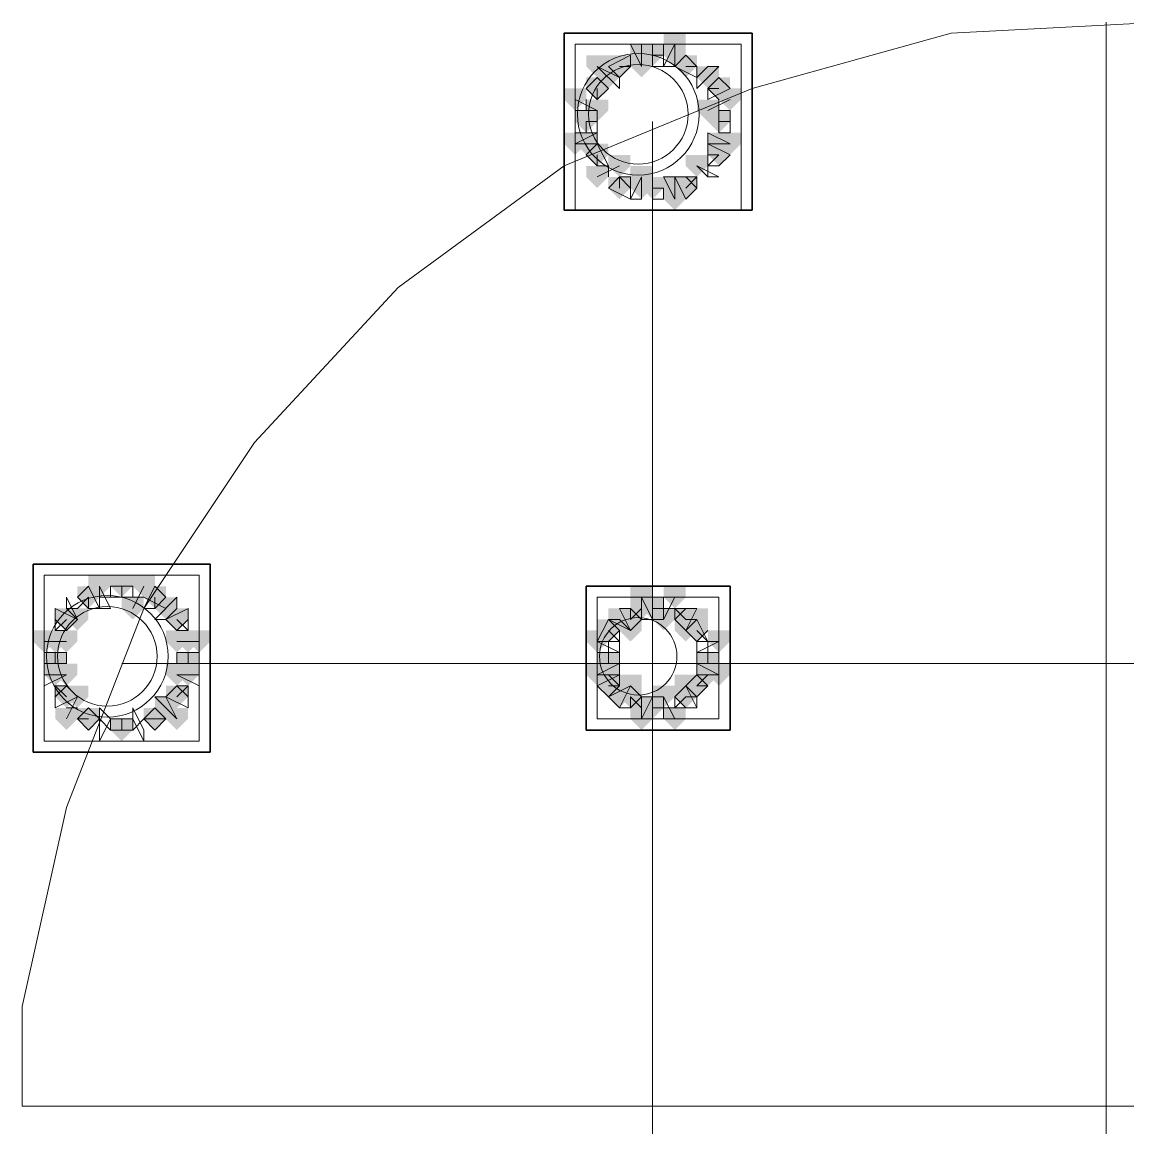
# Model space of a CAD drawing. Header units: millimetres. Extents: x 2315 to 4619, y 1334 to 1897.
# Drawn here: x 3424.03 to 3430.14, y 1554.59 to 1560.69 of the extents above; entities that cross this region are included whole.
import ezdxf

# ---------------------------------------------------------------- set-up
doc = ezdxf.new("R2010")
doc.units = ezdxf.units.MM
for name, color, linetype, true_color in [('PDF_10', 7, 'Continuous', 0x00b85c), ('PDF_AXIS', 7, 'Continuous', 0x00b85c), ('PDF_柱构件', 7, 'Continuous', 0x00b85c), ('PDF_转运站初步方案', 7, 'Continuous', 0x00b85c)]:
    doc.layers.add(name, color=color, linetype=linetype, true_color=true_color)
doc.layers.add('PDF_中心线层', color=1, linetype='Continuous')
doc.layers.add('PDF_粗实线层', color=7, linetype='Continuous')

msp = doc.modelspace()

# ---------------------------------------------------------------- hatches: boundary and pattern name
at = {"layer": 'PDF_10', "transparency": 33554559}
for points in [[(3427.5158, 1560.5703), (3427.4547, 1560.5703), (3427.4547, 1560.5093), (3427.5158, 1560.4482), (3427.5768, 1560.5093), (3427.5768, 1560.5703)], [(3427.5158, 1560.5703), (3427.4547, 1560.5703), (3427.4547, 1560.5093), (3427.5158, 1560.4482), (3427.5768, 1560.5093), (3427.5768, 1560.5703)], [(3427.5158, 1560.5703), (3427.4547, 1560.5703), (3427.4547, 1560.5093), (3427.5158, 1560.4482), (3427.5768, 1560.5093), (3427.5768, 1560.5703)], [(3427.3325, 1560.5093), (3427.2714, 1560.5093), (3427.2714, 1560.4482), (3427.3325, 1560.3871), (3427.3936, 1560.4482), (3427.3936, 1560.5093)], [(3427.3325, 1560.5093), (3427.2714, 1560.5093), (3427.2714, 1560.4482), (3427.3325, 1560.3871), (3427.3936, 1560.4482), (3427.3936, 1560.5093)], [(3427.3325, 1560.5093), (3427.2714, 1560.5093), (3427.2714, 1560.4482), (3427.3325, 1560.3871), (3427.3936, 1560.4482), (3427.3936, 1560.5093)], [(3427.699, 1560.5093), (3427.6379, 1560.5093), (3427.6379, 1560.4482), (3427.699, 1560.3871), (3427.7601, 1560.4482), (3427.7601, 1560.5093)], [(3427.699, 1560.5093), (3427.6379, 1560.5093), (3427.6379, 1560.4482), (3427.699, 1560.3871), (3427.7601, 1560.4482), (3427.7601, 1560.5093)], [(3427.2103, 1560.3871), (3427.1493, 1560.3871), (3427.1493, 1560.326), (3427.2103, 1560.2649), (3427.2714, 1560.326), (3427.2714, 1560.3871)], [(3427.2103, 1560.3871), (3427.1493, 1560.3871), (3427.1493, 1560.326), (3427.2103, 1560.2649), (3427.2714, 1560.326), (3427.2714, 1560.3871)], [(3427.2103, 1560.3871), (3427.1493, 1560.3871), (3427.1493, 1560.326), (3427.2103, 1560.2649), (3427.2714, 1560.326), (3427.2714, 1560.3871)], [(3427.8822, 1560.3871), (3427.8212, 1560.3871), (3427.8212, 1560.326), (3427.8822, 1560.2649), (3427.9433, 1560.326), (3427.9433, 1560.3871)], [(3427.8822, 1560.3871), (3427.8212, 1560.3871), (3427.8212, 1560.326), (3427.8822, 1560.2649), (3427.9433, 1560.326), (3427.9433, 1560.3871)], [(3427.1493, 1560.2039), (3427.0882, 1560.2039), (3427.0882, 1560.1428), (3427.1493, 1560.0817), (3427.2103, 1560.1428), (3427.2103, 1560.2039)], [(3427.1493, 1560.2039), (3427.0882, 1560.2039), (3427.0882, 1560.1428), (3427.1493, 1560.0817), (3427.2103, 1560.1428), (3427.2103, 1560.2039)], [(3427.8822, 1560.2039), (3427.8212, 1560.2039), (3427.8212, 1560.1428), (3427.8822, 1560.0817), (3427.9433, 1560.1428), (3427.9433, 1560.2039)], [(3427.8822, 1560.2039), (3427.8212, 1560.2039), (3427.8212, 1560.1428), (3427.8822, 1560.0817), (3427.9433, 1560.1428), (3427.9433, 1560.2039)], [(3427.2103, 1560.0206), (3427.1493, 1560.0206), (3427.1493, 1559.9595), (3427.2103, 1559.8985), (3427.2714, 1559.9595), (3427.2714, 1560.0206)], [(3427.2103, 1560.0206), (3427.1493, 1560.0206), (3427.1493, 1559.9595), (3427.2103, 1559.8985), (3427.2714, 1559.9595), (3427.2714, 1560.0206)], [(3427.2103, 1560.0206), (3427.1493, 1560.0206), (3427.1493, 1559.9595), (3427.2103, 1559.8985), (3427.2714, 1559.9595), (3427.2714, 1560.0206)], [(3427.8822, 1560.0206), (3427.8212, 1560.0206), (3427.8212, 1559.9595), (3427.8822, 1559.8985), (3427.9433, 1559.9595), (3427.9433, 1560.0206)], [(3427.8822, 1560.0206), (3427.8212, 1560.0206), (3427.8212, 1559.9595), (3427.8822, 1559.8985), (3427.9433, 1559.9595), (3427.9433, 1560.0206)], [(3427.3325, 1559.8374), (3427.2714, 1559.8374), (3427.2714, 1559.7763), (3427.3325, 1559.7152), (3427.3936, 1559.7763), (3427.3936, 1559.8374)], [(3427.3325, 1559.8374), (3427.2714, 1559.8374), (3427.2714, 1559.7763), (3427.3325, 1559.7152), (3427.3936, 1559.7763), (3427.3936, 1559.8374)], [(3427.5158, 1559.8374), (3427.4547, 1559.8374), (3427.4547, 1559.7763), (3427.5158, 1559.7152), (3427.5768, 1559.7763), (3427.5768, 1559.8374)], [(3427.5158, 1559.8374), (3427.4547, 1559.8374), (3427.4547, 1559.7763), (3427.5158, 1559.7152), (3427.5768, 1559.7763), (3427.5768, 1559.8374)], [(3427.699, 1559.8374), (3427.6379, 1559.8374), (3427.6379, 1559.7763), (3427.699, 1559.7152), (3427.7601, 1559.7763), (3427.7601, 1559.8374)], [(3427.699, 1559.8374), (3427.6379, 1559.8374), (3427.6379, 1559.7763), (3427.699, 1559.7152), (3427.7601, 1559.7763), (3427.7601, 1559.8374)], [(3424.5839, 1557.6385), (3424.5228, 1557.6385), (3424.5228, 1557.5774), (3424.5839, 1557.5163), (3424.6449, 1557.5774), (3424.6449, 1557.6385)], [(3424.5839, 1557.6385), (3424.5228, 1557.6385), (3424.5228, 1557.5774), (3424.5839, 1557.5163), (3424.6449, 1557.5774), (3424.6449, 1557.6385)], [(3424.4006, 1557.5774), (3424.3395, 1557.5774), (3424.3395, 1557.5163), (3424.4006, 1557.4552), (3424.4617, 1557.5163), (3424.4617, 1557.5774)], [(3424.4006, 1557.5774), (3424.3395, 1557.5774), (3424.3395, 1557.5163), (3424.4006, 1557.4552), (3424.4617, 1557.5163), (3424.4617, 1557.5774)], [(3424.7671, 1557.5774), (3424.706, 1557.5774), (3424.706, 1557.5163), (3424.7671, 1557.4552), (3424.8282, 1557.5163), (3424.8282, 1557.5774)], [(3424.7671, 1557.5774), (3424.706, 1557.5774), (3424.706, 1557.5163), (3424.7671, 1557.4552), (3424.8282, 1557.5163), (3424.8282, 1557.5774)], [(3427.5158, 1557.5163), (3427.4547, 1557.5163), (3427.4547, 1557.4552), (3427.5158, 1557.3941), (3427.5768, 1557.4552), (3427.5768, 1557.5163)], [(3427.5158, 1557.5163), (3427.4547, 1557.5163), (3427.4547, 1557.4552), (3427.5158, 1557.3941), (3427.5768, 1557.4552), (3427.5768, 1557.5163)], [(3427.5158, 1557.5163), (3427.4547, 1557.5163), (3427.4547, 1557.4552), (3427.5158, 1557.3941), (3427.5768, 1557.4552), (3427.5768, 1557.5163)], [(3424.2785, 1557.4552), (3424.2174, 1557.4552), (3424.2174, 1557.3941), (3424.2785, 1557.333), (3424.3395, 1557.3941), (3424.3395, 1557.4552)], [(3424.2785, 1557.4552), (3424.2174, 1557.4552), (3424.2174, 1557.3941), (3424.2785, 1557.333), (3424.3395, 1557.3941), (3424.3395, 1557.4552)], [(3424.8893, 1557.4552), (3424.8282, 1557.4552), (3424.8282, 1557.3941), (3424.8893, 1557.333), (3424.9503, 1557.3941), (3424.9503, 1557.4552)], [(3424.8893, 1557.4552), (3424.8282, 1557.4552), (3424.8282, 1557.3941), (3424.8893, 1557.333), (3424.9503, 1557.3941), (3424.9503, 1557.4552)], [(3427.3936, 1557.4552), (3427.3325, 1557.4552), (3427.3325, 1557.3941), (3427.3936, 1557.333), (3427.4547, 1557.3941), (3427.4547, 1557.4552)], [(3427.3936, 1557.4552), (3427.3325, 1557.4552), (3427.3325, 1557.3941), (3427.3936, 1557.333), (3427.4547, 1557.3941), (3427.4547, 1557.4552)], [(3427.699, 1557.4552), (3427.6379, 1557.4552), (3427.6379, 1557.3941), (3427.699, 1557.333), (3427.7601, 1557.3941), (3427.7601, 1557.4552)], [(3427.699, 1557.4552), (3427.6379, 1557.4552), (3427.6379, 1557.3941), (3427.699, 1557.333), (3427.7601, 1557.3941), (3427.7601, 1557.4552)], [(3427.2714, 1557.3941), (3427.2103, 1557.3941), (3427.2103, 1557.333), (3427.2714, 1557.272), (3427.3325, 1557.333), (3427.3325, 1557.3941)], [(3427.2714, 1557.3941), (3427.2103, 1557.3941), (3427.2103, 1557.333), (3427.2714, 1557.272), (3427.3325, 1557.333), (3427.3325, 1557.3941)], [(3427.7601, 1557.3941), (3427.699, 1557.3941), (3427.699, 1557.333), (3427.7601, 1557.272), (3427.8212, 1557.333), (3427.8212, 1557.3941)], [(3427.7601, 1557.3941), (3427.699, 1557.3941), (3427.699, 1557.333), (3427.7601, 1557.272), (3427.8212, 1557.333), (3427.8212, 1557.3941)], [(3424.2174, 1557.2109), (3424.1563, 1557.2109), (3424.1563, 1557.1498), (3424.2174, 1557.0887), (3424.2785, 1557.1498), (3424.2785, 1557.2109)], [(3424.2174, 1557.2109), (3424.1563, 1557.2109), (3424.1563, 1557.1498), (3424.2174, 1557.0887), (3424.2785, 1557.1498), (3424.2785, 1557.2109)], [(3424.9503, 1557.2109), (3424.8893, 1557.2109), (3424.8893, 1557.1498), (3424.9503, 1557.0887), (3425.0114, 1557.1498), (3425.0114, 1557.2109)], [(3424.9503, 1557.2109), (3424.8893, 1557.2109), (3424.8893, 1557.1498), (3424.9503, 1557.0887), (3425.0114, 1557.1498), (3425.0114, 1557.2109)], [(3427.2714, 1557.2109), (3427.2103, 1557.2109), (3427.2103, 1557.1498), (3427.2714, 1557.0887), (3427.3325, 1557.1498), (3427.3325, 1557.2109)], [(3427.2714, 1557.2109), (3427.2103, 1557.2109), (3427.2103, 1557.1498), (3427.2714, 1557.0887), (3427.3325, 1557.1498), (3427.3325, 1557.2109)], [(3427.8212, 1557.2109), (3427.7601, 1557.2109), (3427.7601, 1557.1498), (3427.8212, 1557.0887), (3427.8822, 1557.1498), (3427.8822, 1557.2109)], [(3427.8212, 1557.2109), (3427.7601, 1557.2109), (3427.7601, 1557.1498), (3427.8212, 1557.0887), (3427.8822, 1557.1498), (3427.8822, 1557.2109)], [(3427.2714, 1557.0887), (3427.2103, 1557.0887), (3427.2103, 1557.0276), (3427.2714, 1556.9666), (3427.3325, 1557.0276), (3427.3325, 1557.0887)], [(3427.2714, 1557.0887), (3427.2103, 1557.0887), (3427.2103, 1557.0276), (3427.2714, 1556.9666), (3427.3325, 1557.0276), (3427.3325, 1557.0887)], [(3427.7601, 1557.0887), (3427.699, 1557.0887), (3427.699, 1557.0276), (3427.7601, 1556.9666), (3427.8212, 1557.0276), (3427.8212, 1557.0887)], [(3427.7601, 1557.0887), (3427.699, 1557.0887), (3427.699, 1557.0276), (3427.7601, 1556.9666), (3427.8212, 1557.0276), (3427.8212, 1557.0887)], [(3424.2785, 1557.0276), (3424.2174, 1557.0276), (3424.2174, 1556.9666), (3424.2785, 1556.9055), (3424.3395, 1556.9666), (3424.3395, 1557.0276)], [(3424.2785, 1557.0276), (3424.2174, 1557.0276), (3424.2174, 1556.9666), (3424.2785, 1556.9055), (3424.3395, 1556.9666), (3424.3395, 1557.0276)], [(3424.8893, 1557.0276), (3424.8282, 1557.0276), (3424.8282, 1556.9666), (3424.8893, 1556.9055), (3424.9503, 1556.9666), (3424.9503, 1557.0276)], [(3424.8893, 1557.0276), (3424.8282, 1557.0276), (3424.8282, 1556.9666), (3424.8893, 1556.9055), (3424.9503, 1556.9666), (3424.9503, 1557.0276)], [(3427.3936, 1557.0276), (3427.3325, 1557.0276), (3427.3325, 1556.9666), (3427.3936, 1556.9055), (3427.4547, 1556.9666), (3427.4547, 1557.0276)], [(3427.3936, 1557.0276), (3427.3325, 1557.0276), (3427.3325, 1556.9666), (3427.3936, 1556.9055), (3427.4547, 1556.9666), (3427.4547, 1557.0276)], [(3427.699, 1557.0276), (3427.6379, 1557.0276), (3427.6379, 1556.9666), (3427.699, 1556.9055), (3427.7601, 1556.9666), (3427.7601, 1557.0276)], [(3427.699, 1557.0276), (3427.6379, 1557.0276), (3427.6379, 1556.9666), (3427.699, 1556.9055), (3427.7601, 1556.9666), (3427.7601, 1557.0276)], [(3427.5158, 1556.9666), (3427.4547, 1556.9666), (3427.4547, 1556.9055), (3427.5158, 1556.8444), (3427.5768, 1556.9055), (3427.5768, 1556.9666)], [(3427.5158, 1556.9666), (3427.4547, 1556.9666), (3427.4547, 1556.9055), (3427.5158, 1556.8444), (3427.5768, 1556.9055), (3427.5768, 1556.9666)], [(3427.5158, 1556.9666), (3427.4547, 1556.9666), (3427.4547, 1556.9055), (3427.5158, 1556.8444), (3427.5768, 1556.9055), (3427.5768, 1556.9666)], [(3424.4006, 1556.9055), (3424.3395, 1556.9055), (3424.3395, 1556.8444), (3424.4006, 1556.7833), (3424.4617, 1556.8444), (3424.4617, 1556.9055)], [(3424.4006, 1556.9055), (3424.3395, 1556.9055), (3424.3395, 1556.8444), (3424.4006, 1556.7833), (3424.4617, 1556.8444), (3424.4617, 1556.9055)], [(3424.4006, 1556.9055), (3424.3395, 1556.9055), (3424.3395, 1556.8444), (3424.4006, 1556.7833), (3424.4617, 1556.8444), (3424.4617, 1556.9055)], [(3424.7671, 1556.9055), (3424.706, 1556.9055), (3424.706, 1556.8444), (3424.7671, 1556.7833), (3424.8282, 1556.8444), (3424.8282, 1556.9055)], [(3424.7671, 1556.9055), (3424.706, 1556.9055), (3424.706, 1556.8444), (3424.7671, 1556.7833), (3424.8282, 1556.8444), (3424.8282, 1556.9055)], [(3424.7671, 1556.9055), (3424.706, 1556.9055), (3424.706, 1556.8444), (3424.7671, 1556.7833), (3424.8282, 1556.8444), (3424.8282, 1556.9055)], [(3424.5839, 1556.8444), (3424.5228, 1556.8444), (3424.5228, 1556.7833), (3424.5839, 1556.7222), (3424.6449, 1556.7833), (3424.6449, 1556.8444)], [(3424.5839, 1556.8444), (3424.5228, 1556.8444), (3424.5228, 1556.7833), (3424.5839, 1556.7222), (3424.6449, 1556.7833), (3424.6449, 1556.8444)]]:
    msp.add_hatch(color=256, dxfattribs=at).paths.add_polyline_path(points)
at = {"layer": 'PDF_柱构件', "transparency": 33554559}
for points in [[(3427.6379, 1560.6314), (3427.5768, 1560.6314), (3427.5768, 1560.5703), (3427.6379, 1560.5093), (3427.699, 1560.5703), (3427.699, 1560.6314)], [(3427.4547, 1560.5703), (3427.3936, 1560.5703), (3427.3936, 1560.5093), (3427.4547, 1560.4482), (3427.5158, 1560.5093), (3427.5158, 1560.5703)], [(3427.6379, 1560.5703), (3427.5768, 1560.5703), (3427.5768, 1560.5093), (3427.6379, 1560.4482), (3427.699, 1560.5093), (3427.699, 1560.5703)], [(3427.2103, 1560.5093), (3427.1493, 1560.5093), (3427.1493, 1560.4482), (3427.2103, 1560.3871), (3427.2714, 1560.4482), (3427.2714, 1560.5093)], [(3427.4547, 1560.5093), (3427.3936, 1560.5093), (3427.3936, 1560.4482), (3427.4547, 1560.3871), (3427.5158, 1560.4482), (3427.5158, 1560.5093)], [(3427.2714, 1560.4482), (3427.2103, 1560.4482), (3427.2103, 1560.3871), (3427.2714, 1560.326), (3427.3325, 1560.3871), (3427.3325, 1560.4482)], [(3427.8212, 1560.4482), (3427.7601, 1560.4482), (3427.7601, 1560.3871), (3427.8212, 1560.326), (3427.8822, 1560.3871), (3427.8822, 1560.4482)], [(3427.0882, 1560.326), (3427.0271, 1560.326), (3427.0271, 1560.2649), (3427.0882, 1560.2039), (3427.1493, 1560.2649), (3427.1493, 1560.326)], [(3427.9433, 1560.326), (3427.8822, 1560.326), (3427.8822, 1560.2649), (3427.9433, 1560.2039), (3428.0044, 1560.2649), (3428.0044, 1560.326)], [(3427.2103, 1560.2649), (3427.1493, 1560.2649), (3427.1493, 1560.2039), (3427.2103, 1560.1428), (3427.2714, 1560.2039), (3427.2714, 1560.2649)], [(3427.8212, 1560.2649), (3427.7601, 1560.2649), (3427.7601, 1560.2039), (3427.8212, 1560.1428), (3427.8822, 1560.2039), (3427.8822, 1560.2649)], [(3427.0882, 1560.0817), (3427.0271, 1560.0817), (3427.0271, 1560.0206), (3427.0882, 1559.9595), (3427.1493, 1560.0206), (3427.1493, 1560.0817)], [(3427.1493, 1560.0817), (3427.0882, 1560.0817), (3427.0882, 1560.0206), (3427.1493, 1559.9595), (3427.2103, 1560.0206), (3427.2103, 1560.0817)], [(3427.8822, 1560.0817), (3427.8212, 1560.0817), (3427.8212, 1560.0206), (3427.8822, 1559.9595), (3427.9433, 1560.0206), (3427.9433, 1560.0817)], [(3427.9433, 1560.0817), (3427.8822, 1560.0817), (3427.8822, 1560.0206), (3427.9433, 1559.9595), (3428.0044, 1560.0206), (3428.0044, 1560.0817)], [(3427.3325, 1559.9595), (3427.2714, 1559.9595), (3427.2714, 1559.8985), (3427.3325, 1559.8374), (3427.3936, 1559.8985), (3427.3936, 1559.9595)], [(3427.7601, 1559.9595), (3427.699, 1559.9595), (3427.699, 1559.8985), (3427.7601, 1559.8374), (3427.8212, 1559.8985), (3427.8212, 1559.9595)], [(3427.2103, 1559.8985), (3427.1493, 1559.8985), (3427.1493, 1559.8374), (3427.2103, 1559.7763), (3427.2714, 1559.8374), (3427.2714, 1559.8985)], [(3427.4547, 1559.8985), (3427.3936, 1559.8985), (3427.3936, 1559.8374), (3427.4547, 1559.7763), (3427.5158, 1559.8374), (3427.5158, 1559.8985)], [(3427.4547, 1559.8374), (3427.3936, 1559.8374), (3427.3936, 1559.7763), (3427.4547, 1559.7152), (3427.5158, 1559.7763), (3427.5158, 1559.8374)], [(3427.6379, 1559.8374), (3427.5768, 1559.8374), (3427.5768, 1559.7763), (3427.6379, 1559.7152), (3427.699, 1559.7763), (3427.699, 1559.8374)], [(3427.6379, 1559.7763), (3427.5768, 1559.7763), (3427.5768, 1559.7152), (3427.6379, 1559.6541), (3427.699, 1559.7152), (3427.699, 1559.7763)], [(3424.4617, 1557.6385), (3424.4006, 1557.6385), (3424.4006, 1557.5774), (3424.4617, 1557.5163), (3424.5228, 1557.5774), (3424.5228, 1557.6385)], [(3424.706, 1557.6385), (3424.6449, 1557.6385), (3424.6449, 1557.5774), (3424.706, 1557.5163), (3424.7671, 1557.5774), (3424.7671, 1557.6385)], [(3427.4547, 1557.5774), (3427.3936, 1557.5774), (3427.3936, 1557.5163), (3427.4547, 1557.4552), (3427.5158, 1557.5163), (3427.5158, 1557.5774)], [(3427.6379, 1557.5774), (3427.5768, 1557.5774), (3427.5768, 1557.5163), (3427.6379, 1557.4552), (3427.699, 1557.5163), (3427.699, 1557.5774)], [(3424.6449, 1557.5163), (3424.5839, 1557.5163), (3424.5839, 1557.4552), (3424.6449, 1557.3941), (3424.706, 1557.4552), (3424.706, 1557.5163)], [(3424.8282, 1557.5163), (3424.7671, 1557.5163), (3424.7671, 1557.4552), (3424.8282, 1557.3941), (3424.8893, 1557.4552), (3424.8893, 1557.5163)], [(3427.4547, 1557.5163), (3427.3936, 1557.5163), (3427.3936, 1557.4552), (3427.4547, 1557.3941), (3427.5158, 1557.4552), (3427.5158, 1557.5163)], [(3424.3395, 1557.4552), (3424.2785, 1557.4552), (3424.2785, 1557.3941), (3424.3395, 1557.333), (3424.4006, 1557.3941), (3424.4006, 1557.4552)], [(3427.3325, 1557.4552), (3427.2714, 1557.4552), (3427.2714, 1557.3941), (3427.3325, 1557.333), (3427.3936, 1557.3941), (3427.3936, 1557.4552)], [(3427.5768, 1557.4552), (3427.5158, 1557.4552), (3427.5158, 1557.3941), (3427.5768, 1557.333), (3427.6379, 1557.3941), (3427.6379, 1557.4552)], [(3427.7601, 1557.4552), (3427.699, 1557.4552), (3427.699, 1557.3941), (3427.7601, 1557.333), (3427.8212, 1557.3941), (3427.8212, 1557.4552)], [(3427.3936, 1557.3941), (3427.3325, 1557.3941), (3427.3325, 1557.333), (3427.3936, 1557.272), (3427.4547, 1557.333), (3427.4547, 1557.3941)], [(3427.699, 1557.3941), (3427.6379, 1557.3941), (3427.6379, 1557.333), (3427.699, 1557.272), (3427.7601, 1557.333), (3427.7601, 1557.3941)], [(3424.1563, 1557.333), (3424.0952, 1557.333), (3424.0952, 1557.272), (3424.1563, 1557.2109), (3424.2174, 1557.272), (3424.2174, 1557.333)], [(3424.2174, 1557.333), (3424.1563, 1557.333), (3424.1563, 1557.272), (3424.2174, 1557.2109), (3424.2785, 1557.272), (3424.2785, 1557.333)], [(3424.2785, 1557.333), (3424.2174, 1557.333), (3424.2174, 1557.272), (3424.2785, 1557.2109), (3424.3395, 1557.272), (3424.3395, 1557.333)], [(3424.8893, 1557.333), (3424.8282, 1557.333), (3424.8282, 1557.272), (3424.8893, 1557.2109), (3424.9503, 1557.272), (3424.9503, 1557.333)], [(3424.9503, 1557.333), (3424.8893, 1557.333), (3424.8893, 1557.272), (3424.9503, 1557.2109), (3425.0114, 1557.272), (3425.0114, 1557.333)], [(3425.0114, 1557.333), (3424.9503, 1557.333), (3424.9503, 1557.272), (3425.0114, 1557.2109), (3425.0725, 1557.272), (3425.0725, 1557.333)], [(3427.2103, 1557.333), (3427.1493, 1557.333), (3427.1493, 1557.272), (3427.2103, 1557.2109), (3427.2714, 1557.272), (3427.2714, 1557.333)], [(3427.8822, 1557.333), (3427.8212, 1557.333), (3427.8212, 1557.272), (3427.8822, 1557.2109), (3427.9433, 1557.272), (3427.9433, 1557.333)], [(3424.2174, 1557.1498), (3424.1563, 1557.1498), (3424.1563, 1557.0887), (3424.2174, 1557.0276), (3424.2785, 1557.0887), (3424.2785, 1557.1498)], [(3424.2785, 1557.1498), (3424.2174, 1557.1498), (3424.2174, 1557.0887), (3424.2785, 1557.0276), (3424.3395, 1557.0887), (3424.3395, 1557.1498)], [(3424.8893, 1557.1498), (3424.8282, 1557.1498), (3424.8282, 1557.0887), (3424.8893, 1557.0276), (3424.9503, 1557.0887), (3424.9503, 1557.1498)], [(3424.9503, 1557.1498), (3424.8893, 1557.1498), (3424.8893, 1557.0887), (3424.9503, 1557.0276), (3425.0114, 1557.0887), (3425.0114, 1557.1498)], [(3427.2103, 1557.1498), (3427.1493, 1557.1498), (3427.1493, 1557.0887), (3427.2103, 1557.0276), (3427.2714, 1557.0887), (3427.2714, 1557.1498)], [(3427.2714, 1557.1498), (3427.2103, 1557.1498), (3427.2103, 1557.0887), (3427.2714, 1557.0276), (3427.3325, 1557.0887), (3427.3325, 1557.1498)], [(3427.8212, 1557.1498), (3427.7601, 1557.1498), (3427.7601, 1557.0887), (3427.8212, 1557.0276), (3427.8822, 1557.0887), (3427.8822, 1557.1498)], [(3427.8822, 1557.1498), (3427.8212, 1557.1498), (3427.8212, 1557.0887), (3427.8822, 1557.0276), (3427.9433, 1557.0887), (3427.9433, 1557.1498)], [(3427.3936, 1557.0887), (3427.3325, 1557.0887), (3427.3325, 1557.0276), (3427.3936, 1556.9666), (3427.4547, 1557.0276), (3427.4547, 1557.0887)], [(3427.699, 1557.0887), (3427.6379, 1557.0887), (3427.6379, 1557.0276), (3427.699, 1556.9666), (3427.7601, 1557.0276), (3427.7601, 1557.0887)], [(3424.3395, 1557.0276), (3424.2785, 1557.0276), (3424.2785, 1556.9666), (3424.3395, 1556.9055), (3424.4006, 1556.9666), (3424.4006, 1557.0276)], [(3427.3325, 1557.0276), (3427.2714, 1557.0276), (3427.2714, 1556.9666), (3427.3325, 1556.9055), (3427.3936, 1556.9666), (3427.3936, 1557.0276)], [(3427.5768, 1557.0276), (3427.5158, 1557.0276), (3427.5158, 1556.9666), (3427.5768, 1556.9055), (3427.6379, 1556.9666), (3427.6379, 1557.0276)], [(3424.8282, 1556.9666), (3424.7671, 1556.9666), (3424.7671, 1556.9055), (3424.8282, 1556.8444), (3424.8893, 1556.9055), (3424.8893, 1556.9666)], [(3427.4547, 1556.9666), (3427.3936, 1556.9666), (3427.3936, 1556.9055), (3427.4547, 1556.8444), (3427.5158, 1556.9055), (3427.5158, 1556.9666)], [(3424.2785, 1556.9055), (3424.2174, 1556.9055), (3424.2174, 1556.8444), (3424.2785, 1556.7833), (3424.3395, 1556.8444), (3424.3395, 1556.9055)], [(3424.8893, 1556.9055), (3424.8282, 1556.9055), (3424.8282, 1556.8444), (3424.8893, 1556.7833), (3424.9503, 1556.8444), (3424.9503, 1556.9055)], [(3427.4547, 1556.9055), (3427.3936, 1556.9055), (3427.3936, 1556.8444), (3427.4547, 1556.7833), (3427.5158, 1556.8444), (3427.5158, 1556.9055)], [(3427.6379, 1556.9055), (3427.5768, 1556.9055), (3427.5768, 1556.8444), (3427.6379, 1556.7833), (3427.699, 1556.8444), (3427.699, 1556.9055)]]:
    msp.add_hatch(color=256, dxfattribs=at).paths.add_polyline_path(points)
at = {"layer": 'PDF_转运站初步方案', "transparency": 33554559}
for points in [[(3427.5158, 1560.5703), (3427.4547, 1560.5703), (3427.4547, 1560.5093), (3427.5158, 1560.4482), (3427.5768, 1560.5093), (3427.5768, 1560.5703)], [(3427.5158, 1560.5703), (3427.4547, 1560.5703), (3427.4547, 1560.5093), (3427.5158, 1560.4482), (3427.5768, 1560.5093), (3427.5768, 1560.5703)], [(3427.3325, 1560.5093), (3427.2714, 1560.5093), (3427.2714, 1560.4482), (3427.3325, 1560.3871), (3427.3936, 1560.4482), (3427.3936, 1560.5093)], [(3427.3325, 1560.5093), (3427.2714, 1560.5093), (3427.2714, 1560.4482), (3427.3325, 1560.3871), (3427.3936, 1560.4482), (3427.3936, 1560.5093)], [(3427.699, 1560.5093), (3427.6379, 1560.5093), (3427.6379, 1560.4482), (3427.699, 1560.3871), (3427.7601, 1560.4482), (3427.7601, 1560.5093)], [(3427.699, 1560.5093), (3427.6379, 1560.5093), (3427.6379, 1560.4482), (3427.699, 1560.3871), (3427.7601, 1560.4482), (3427.7601, 1560.5093)], [(3427.2103, 1560.3871), (3427.1493, 1560.3871), (3427.1493, 1560.326), (3427.2103, 1560.2649), (3427.2714, 1560.326), (3427.2714, 1560.3871)], [(3427.2103, 1560.3871), (3427.1493, 1560.3871), (3427.1493, 1560.326), (3427.2103, 1560.2649), (3427.2714, 1560.326), (3427.2714, 1560.3871)], [(3427.8822, 1560.3871), (3427.8212, 1560.3871), (3427.8212, 1560.326), (3427.8822, 1560.2649), (3427.9433, 1560.326), (3427.9433, 1560.3871)], [(3427.8822, 1560.3871), (3427.8212, 1560.3871), (3427.8212, 1560.326), (3427.8822, 1560.2649), (3427.9433, 1560.326), (3427.9433, 1560.3871)], [(3427.1493, 1560.2039), (3427.0882, 1560.2039), (3427.0882, 1560.1428), (3427.1493, 1560.0817), (3427.2103, 1560.1428), (3427.2103, 1560.2039)], [(3427.1493, 1560.2039), (3427.0882, 1560.2039), (3427.0882, 1560.1428), (3427.1493, 1560.0817), (3427.2103, 1560.1428), (3427.2103, 1560.2039)], [(3427.8822, 1560.2039), (3427.8212, 1560.2039), (3427.8212, 1560.1428), (3427.8822, 1560.0817), (3427.9433, 1560.1428), (3427.9433, 1560.2039)], [(3427.8822, 1560.2039), (3427.8212, 1560.2039), (3427.8212, 1560.1428), (3427.8822, 1560.0817), (3427.9433, 1560.1428), (3427.9433, 1560.2039)], [(3427.2103, 1560.0206), (3427.1493, 1560.0206), (3427.1493, 1559.9595), (3427.2103, 1559.8985), (3427.2714, 1559.9595), (3427.2714, 1560.0206)], [(3427.2103, 1560.0206), (3427.1493, 1560.0206), (3427.1493, 1559.9595), (3427.2103, 1559.8985), (3427.2714, 1559.9595), (3427.2714, 1560.0206)], [(3427.8822, 1560.0206), (3427.8212, 1560.0206), (3427.8212, 1559.9595), (3427.8822, 1559.8985), (3427.9433, 1559.9595), (3427.9433, 1560.0206)], [(3427.8822, 1560.0206), (3427.8212, 1560.0206), (3427.8212, 1559.9595), (3427.8822, 1559.8985), (3427.9433, 1559.9595), (3427.9433, 1560.0206)], [(3427.3325, 1559.8374), (3427.2714, 1559.8374), (3427.2714, 1559.7763), (3427.3325, 1559.7152), (3427.3936, 1559.7763), (3427.3936, 1559.8374)], [(3427.3325, 1559.8374), (3427.2714, 1559.8374), (3427.2714, 1559.7763), (3427.3325, 1559.7152), (3427.3936, 1559.7763), (3427.3936, 1559.8374)], [(3427.5158, 1559.8374), (3427.4547, 1559.8374), (3427.4547, 1559.7763), (3427.5158, 1559.7152), (3427.5768, 1559.7763), (3427.5768, 1559.8374)], [(3427.5158, 1559.8374), (3427.4547, 1559.8374), (3427.4547, 1559.7763), (3427.5158, 1559.7152), (3427.5768, 1559.7763), (3427.5768, 1559.8374)], [(3427.699, 1559.8374), (3427.6379, 1559.8374), (3427.6379, 1559.7763), (3427.699, 1559.7152), (3427.7601, 1559.7763), (3427.7601, 1559.8374)], [(3427.699, 1559.8374), (3427.6379, 1559.8374), (3427.6379, 1559.7763), (3427.699, 1559.7152), (3427.7601, 1559.7763), (3427.7601, 1559.8374)], [(3424.5839, 1557.6385), (3424.5228, 1557.6385), (3424.5228, 1557.5774), (3424.5839, 1557.5163), (3424.6449, 1557.5774), (3424.6449, 1557.6385)], [(3424.5839, 1557.6385), (3424.5228, 1557.6385), (3424.5228, 1557.5774), (3424.5839, 1557.5163), (3424.6449, 1557.5774), (3424.6449, 1557.6385)], [(3424.4006, 1557.5774), (3424.3395, 1557.5774), (3424.3395, 1557.5163), (3424.4006, 1557.4552), (3424.4617, 1557.5163), (3424.4617, 1557.5774)], [(3424.4006, 1557.5774), (3424.3395, 1557.5774), (3424.3395, 1557.5163), (3424.4006, 1557.4552), (3424.4617, 1557.5163), (3424.4617, 1557.5774)], [(3424.7671, 1557.5774), (3424.706, 1557.5774), (3424.706, 1557.5163), (3424.7671, 1557.4552), (3424.8282, 1557.5163), (3424.8282, 1557.5774)], [(3424.7671, 1557.5774), (3424.706, 1557.5774), (3424.706, 1557.5163), (3424.7671, 1557.4552), (3424.8282, 1557.5163), (3424.8282, 1557.5774)], [(3427.5158, 1557.5163), (3427.4547, 1557.5163), (3427.4547, 1557.4552), (3427.5158, 1557.3941), (3427.5768, 1557.4552), (3427.5768, 1557.5163)], [(3427.5158, 1557.5163), (3427.4547, 1557.5163), (3427.4547, 1557.4552), (3427.5158, 1557.3941), (3427.5768, 1557.4552), (3427.5768, 1557.5163)], [(3424.2785, 1557.4552), (3424.2174, 1557.4552), (3424.2174, 1557.3941), (3424.2785, 1557.333), (3424.3395, 1557.3941), (3424.3395, 1557.4552)], [(3424.2785, 1557.4552), (3424.2174, 1557.4552), (3424.2174, 1557.3941), (3424.2785, 1557.333), (3424.3395, 1557.3941), (3424.3395, 1557.4552)], [(3424.8893, 1557.4552), (3424.8282, 1557.4552), (3424.8282, 1557.3941), (3424.8893, 1557.333), (3424.9503, 1557.3941), (3424.9503, 1557.4552)], [(3424.8893, 1557.4552), (3424.8282, 1557.4552), (3424.8282, 1557.3941), (3424.8893, 1557.333), (3424.9503, 1557.3941), (3424.9503, 1557.4552)], [(3427.3936, 1557.4552), (3427.3325, 1557.4552), (3427.3325, 1557.3941), (3427.3936, 1557.333), (3427.4547, 1557.3941), (3427.4547, 1557.4552)], [(3427.3936, 1557.4552), (3427.3325, 1557.4552), (3427.3325, 1557.3941), (3427.3936, 1557.333), (3427.4547, 1557.3941), (3427.4547, 1557.4552)], [(3427.699, 1557.4552), (3427.6379, 1557.4552), (3427.6379, 1557.3941), (3427.699, 1557.333), (3427.7601, 1557.3941), (3427.7601, 1557.4552)], [(3427.699, 1557.4552), (3427.6379, 1557.4552), (3427.6379, 1557.3941), (3427.699, 1557.333), (3427.7601, 1557.3941), (3427.7601, 1557.4552)], [(3427.2714, 1557.3941), (3427.2103, 1557.3941), (3427.2103, 1557.333), (3427.2714, 1557.272), (3427.3325, 1557.333), (3427.3325, 1557.3941)], [(3427.2714, 1557.3941), (3427.2103, 1557.3941), (3427.2103, 1557.333), (3427.2714, 1557.272), (3427.3325, 1557.333), (3427.3325, 1557.3941)], [(3427.7601, 1557.3941), (3427.699, 1557.3941), (3427.699, 1557.333), (3427.7601, 1557.272), (3427.8212, 1557.333), (3427.8212, 1557.3941)], [(3427.7601, 1557.3941), (3427.699, 1557.3941), (3427.699, 1557.333), (3427.7601, 1557.272), (3427.8212, 1557.333), (3427.8212, 1557.3941)], [(3424.2174, 1557.2109), (3424.1563, 1557.2109), (3424.1563, 1557.1498), (3424.2174, 1557.0887), (3424.2785, 1557.1498), (3424.2785, 1557.2109)], [(3424.2174, 1557.2109), (3424.1563, 1557.2109), (3424.1563, 1557.1498), (3424.2174, 1557.0887), (3424.2785, 1557.1498), (3424.2785, 1557.2109)], [(3424.9503, 1557.2109), (3424.8893, 1557.2109), (3424.8893, 1557.1498), (3424.9503, 1557.0887), (3425.0114, 1557.1498), (3425.0114, 1557.2109)], [(3424.9503, 1557.2109), (3424.8893, 1557.2109), (3424.8893, 1557.1498), (3424.9503, 1557.0887), (3425.0114, 1557.1498), (3425.0114, 1557.2109)], [(3427.2714, 1557.2109), (3427.2103, 1557.2109), (3427.2103, 1557.1498), (3427.2714, 1557.0887), (3427.3325, 1557.1498), (3427.3325, 1557.2109)], [(3427.2714, 1557.2109), (3427.2103, 1557.2109), (3427.2103, 1557.1498), (3427.2714, 1557.0887), (3427.3325, 1557.1498), (3427.3325, 1557.2109)], [(3427.8212, 1557.2109), (3427.7601, 1557.2109), (3427.7601, 1557.1498), (3427.8212, 1557.0887), (3427.8822, 1557.1498), (3427.8822, 1557.2109)], [(3427.8212, 1557.2109), (3427.7601, 1557.2109), (3427.7601, 1557.1498), (3427.8212, 1557.0887), (3427.8822, 1557.1498), (3427.8822, 1557.2109)], [(3427.2714, 1557.0887), (3427.2103, 1557.0887), (3427.2103, 1557.0276), (3427.2714, 1556.9666), (3427.3325, 1557.0276), (3427.3325, 1557.0887)], [(3427.2714, 1557.0887), (3427.2103, 1557.0887), (3427.2103, 1557.0276), (3427.2714, 1556.9666), (3427.3325, 1557.0276), (3427.3325, 1557.0887)], [(3427.7601, 1557.0887), (3427.699, 1557.0887), (3427.699, 1557.0276), (3427.7601, 1556.9666), (3427.8212, 1557.0276), (3427.8212, 1557.0887)], [(3427.7601, 1557.0887), (3427.699, 1557.0887), (3427.699, 1557.0276), (3427.7601, 1556.9666), (3427.8212, 1557.0276), (3427.8212, 1557.0887)], [(3424.2785, 1557.0276), (3424.2174, 1557.0276), (3424.2174, 1556.9666), (3424.2785, 1556.9055), (3424.3395, 1556.9666), (3424.3395, 1557.0276)], [(3424.2785, 1557.0276), (3424.2174, 1557.0276), (3424.2174, 1556.9666), (3424.2785, 1556.9055), (3424.3395, 1556.9666), (3424.3395, 1557.0276)], [(3424.8893, 1557.0276), (3424.8282, 1557.0276), (3424.8282, 1556.9666), (3424.8893, 1556.9055), (3424.9503, 1556.9666), (3424.9503, 1557.0276)], [(3424.8893, 1557.0276), (3424.8282, 1557.0276), (3424.8282, 1556.9666), (3424.8893, 1556.9055), (3424.9503, 1556.9666), (3424.9503, 1557.0276)], [(3427.3936, 1557.0276), (3427.3325, 1557.0276), (3427.3325, 1556.9666), (3427.3936, 1556.9055), (3427.4547, 1556.9666), (3427.4547, 1557.0276)], [(3427.3936, 1557.0276), (3427.3325, 1557.0276), (3427.3325, 1556.9666), (3427.3936, 1556.9055), (3427.4547, 1556.9666), (3427.4547, 1557.0276)], [(3427.699, 1557.0276), (3427.6379, 1557.0276), (3427.6379, 1556.9666), (3427.699, 1556.9055), (3427.7601, 1556.9666), (3427.7601, 1557.0276)], [(3427.699, 1557.0276), (3427.6379, 1557.0276), (3427.6379, 1556.9666), (3427.699, 1556.9055), (3427.7601, 1556.9666), (3427.7601, 1557.0276)], [(3427.5158, 1556.9666), (3427.4547, 1556.9666), (3427.4547, 1556.9055), (3427.5158, 1556.8444), (3427.5768, 1556.9055), (3427.5768, 1556.9666)], [(3427.5158, 1556.9666), (3427.4547, 1556.9666), (3427.4547, 1556.9055), (3427.5158, 1556.8444), (3427.5768, 1556.9055), (3427.5768, 1556.9666)], [(3424.4006, 1556.9055), (3424.3395, 1556.9055), (3424.3395, 1556.8444), (3424.4006, 1556.7833), (3424.4617, 1556.8444), (3424.4617, 1556.9055)], [(3424.4006, 1556.9055), (3424.3395, 1556.9055), (3424.3395, 1556.8444), (3424.4006, 1556.7833), (3424.4617, 1556.8444), (3424.4617, 1556.9055)], [(3424.7671, 1556.9055), (3424.706, 1556.9055), (3424.706, 1556.8444), (3424.7671, 1556.7833), (3424.8282, 1556.8444), (3424.8282, 1556.9055)], [(3424.7671, 1556.9055), (3424.706, 1556.9055), (3424.706, 1556.8444), (3424.7671, 1556.7833), (3424.8282, 1556.8444), (3424.8282, 1556.9055)], [(3424.5839, 1556.8444), (3424.5228, 1556.8444), (3424.5228, 1556.7833), (3424.5839, 1556.7222), (3424.6449, 1556.7833), (3424.6449, 1556.8444)], [(3424.5839, 1556.8444), (3424.5228, 1556.8444), (3424.5228, 1556.7833), (3424.5839, 1556.7222), (3424.6449, 1556.7833), (3424.6449, 1556.8444)]]:
    msp.add_hatch(color=256, dxfattribs=at).paths.add_polyline_path(points)

# ---------------------------------------------------------------- linework, layer by layer
at = {"layer": 'PDF_10', "lineweight": 18}
for points in [[(3427.5768, 1560.5093), (3427.5158, 1560.5093)], [(3427.3936, 1560.4482), (3427.3325, 1560.4482)], [(3427.7601, 1560.4482), (3427.699, 1560.4482), (3427.7601, 1560.4482)], [(3427.2103, 1560.326), (3427.2103, 1560.2649)], [(3427.8822, 1560.2649), (3427.8212, 1560.326), (3427.8822, 1560.326)], [(3427.2103, 1560.1428), (3427.1493, 1560.1428), (3427.1493, 1560.0817)], [(3427.8822, 1560.0817), (3427.8822, 1560.1428), (3427.9433, 1560.1428)], [(3427.2103, 1559.9595), (3427.2103, 1559.8985)], [(3427.8212, 1559.8985), (3427.8822, 1559.9595), (3427.8212, 1559.9595)], [(3427.3325, 1559.7763), (3427.3325, 1559.8374), (3427.3936, 1559.7763)], [(3427.699, 1559.7763), (3427.7601, 1559.8374)], [(3427.699, 1559.8374), (3427.7601, 1559.7763)], [(3427.5158, 1559.7152), (3427.5158, 1559.7763), (3427.5768, 1559.7763)], [(3424.5228, 1557.5774), (3424.6449, 1557.5774)], [(3424.5839, 1557.5163), (3424.5839, 1557.5774)], [(3424.3395, 1557.4552), (3424.4006, 1557.5163), (3424.4006, 1557.4552)], [(3424.706, 1557.5163), (3424.8282, 1557.4552)], [(3424.7671, 1557.4552), (3424.7671, 1557.5163)], [(3427.3936, 1557.4552), (3427.3936, 1557.3941), (3427.4547, 1557.4552)], [(3427.5158, 1557.4552), (3427.5768, 1557.4552)], [(3427.6379, 1557.4552), (3427.699, 1557.3941)], [(3427.6379, 1557.3941), (3427.699, 1557.4552)], [(3424.2174, 1557.333), (3424.2785, 1557.3941)], [(3424.2785, 1557.333), (3424.2174, 1557.3941)], [(3424.8893, 1557.3941), (3424.9503, 1557.333)], [(3424.8893, 1557.333), (3424.9503, 1557.3941)], [(3427.2714, 1557.272), (3427.3325, 1557.333)], [(3427.3325, 1557.272), (3427.2714, 1557.333)], [(3427.7601, 1557.333), (3427.8212, 1557.272)], [(3427.7601, 1557.272), (3427.8212, 1557.333)], [(3424.1563, 1557.1498), (3424.2174, 1557.1498), (3424.2174, 1557.2109)], [(3424.9503, 1557.2109), (3424.9503, 1557.1498), (3425.0114, 1557.1498)], [(3427.2103, 1557.1498), (3427.2714, 1557.1498), (3427.2714, 1557.2109)], [(3427.8212, 1557.2109), (3427.8212, 1557.1498), (3427.7601, 1557.1498)], [(3427.2714, 1557.0276), (3427.3325, 1557.0276), (3427.2714, 1557.0887)], [(3427.8212, 1557.0887), (3427.7601, 1557.0276), (3427.8212, 1557.0276)], [(3424.2785, 1556.9666), (3424.2174, 1557.0276)], [(3424.2785, 1557.0276), (3424.2174, 1556.9666)], [(3424.9503, 1557.0276), (3424.8893, 1556.9666)], [(3424.8893, 1557.0276), (3424.9503, 1556.9666)], [(3427.4547, 1556.9055), (3427.3936, 1556.9666), (3427.3936, 1556.9055)], [(3427.699, 1556.9666), (3427.6379, 1556.9055)], [(3427.6379, 1556.9666), (3427.699, 1556.9055)], [(3427.5768, 1556.9055), (3427.5158, 1556.9055)], [(3424.4006, 1556.8444), (3424.3395, 1556.8444)], [(3424.5839, 1556.8444), (3424.5839, 1556.7833)], [(3424.8282, 1556.8444), (3424.706, 1556.8444)], [(3424.6449, 1556.7833), (3424.5228, 1556.7833)]]:
    msp.add_lwpolyline(points, dxfattribs=at)
at = {"layer": 'PDF_AXIS', "lineweight": 18}
for points in [[(3428.0044, 1560.5703), (3428.0044, 1559.6541), (3427.0882, 1559.6541), (3427.0882, 1560.5703)], [(3424.1563, 1557.6385), (3424.1563, 1556.7222), (3425.0114, 1556.7222), (3425.0114, 1557.6385)], [(3427.2103, 1557.5163), (3427.2103, 1556.8444), (3427.8822, 1556.8444), (3427.8822, 1557.5163)]]:
    msp.add_lwpolyline(points, close=True, dxfattribs=at)
at = {"layer": 'PDF_中心线层', "color": 112, "lineweight": 18, "true_color": 0x00b85c}
for points in [[(3424.0341, 1554.7066), (3424.0341, 1555.2563), (3424.2785, 1556.3557), (3424.706, 1557.4552), (3425.3168, 1558.3714), (3426.1109, 1559.2266), (3427.0271, 1559.8985), (3428.0655, 1560.326), (3429.1649, 1560.6314), (3430.3255, 1560.6925), (3431.4249, 1560.5093), (3432.5244, 1560.1428), (3433.0741, 1559.8374)], [(3427.5158, 1549.2093), (3427.5158, 1560.1428)], [(3424.5839, 1557.1498), (3435.5174, 1557.1498)], [(3436.0671, 1554.7066), (3424.0341, 1554.7066), (3436.0671, 1554.7066)]]:
    msp.add_lwpolyline(points, dxfattribs=at)
msp.add_lwpolyline([(3430.0201, 1560.6925), (3430.0201, 1548.6595)], close=True, dxfattribs=at)
at = {"layer": 'PDF_柱构件', "lineweight": 18}
for points in [[(3427.4547, 1560.5703), (3427.4547, 1560.4482), (3427.3936, 1560.5703)], [(3427.5768, 1560.4482), (3427.5158, 1560.4482), (3427.5158, 1560.5703), (3427.5768, 1560.5703)], [(3427.6379, 1560.5703), (3427.6379, 1560.4482), (3427.5768, 1560.4482)], [(3427.3936, 1560.4482), (3427.3325, 1560.3871), (3427.2714, 1560.4482), (3427.3936, 1560.5093)], [(3427.7601, 1560.3871), (3427.6379, 1560.4482), (3427.699, 1560.5093), (3427.7601, 1560.4482)], [(3427.2103, 1560.4482), (3427.3325, 1560.3871), (3427.3325, 1560.326)], [(3427.8822, 1560.4482), (3427.7601, 1560.326), (3427.7601, 1560.3871), (3427.8212, 1560.4482)], [(3427.2714, 1560.326), (3427.2103, 1560.2649), (3427.1493, 1560.326), (3427.2103, 1560.3871)], [(3427.8212, 1560.2649), (3427.8212, 1560.326), (3427.8822, 1560.3871), (3427.9433, 1560.326)], [(3427.0882, 1560.2649), (3427.2103, 1560.2039)], [(3427.9433, 1560.2649), (3427.8212, 1560.2039)], [(3427.2103, 1560.2039), (3427.2103, 1560.0817), (3427.0882, 1560.0817), (3427.0882, 1560.2039)], [(3427.8822, 1560.0817), (3427.8822, 1560.2039), (3427.9433, 1560.2039), (3427.9433, 1560.0817)], [(3427.0882, 1560.0206), (3427.2103, 1560.0817), (3427.2103, 1560.0206)], [(3427.9433, 1560.0206), (3427.8212, 1560.0206), (3427.8212, 1560.0817)], [(3427.2103, 1560.0206), (3427.2714, 1559.8985), (3427.2103, 1559.8985), (3427.1493, 1559.9595)], [(3427.8212, 1559.8985), (3427.8212, 1560.0206), (3427.9433, 1559.9595), (3427.8822, 1559.8985)], [(3427.2103, 1559.8374), (3427.3325, 1559.8985)], [(3427.3325, 1559.8374), (3427.3936, 1559.8374), (3427.3936, 1559.7152), (3427.2714, 1559.7763)], [(3427.3936, 1559.7152), (3427.4547, 1559.8374), (3427.4547, 1559.7152)], [(3427.6379, 1559.7152), (3427.5768, 1559.8374), (3427.6379, 1559.8374)], [(3427.6379, 1559.8374), (3427.7601, 1559.8374), (3427.7601, 1559.7763), (3427.699, 1559.7152)], [(3427.5158, 1559.7763), (3427.5768, 1559.7763), (3427.5768, 1559.7152), (3427.5158, 1559.7152)], [(3424.4006, 1557.4552), (3424.4617, 1557.4552), (3424.4006, 1557.5774), (3424.3395, 1557.5163)], [(3424.4617, 1557.5774), (3424.4617, 1557.4552), (3424.5228, 1557.4552)], [(3424.5228, 1557.5163), (3424.6449, 1557.5163), (3424.6449, 1557.5774), (3424.5228, 1557.5774)], [(3424.706, 1557.5774), (3424.6449, 1557.4552)], [(3424.706, 1557.4552), (3424.7671, 1557.4552), (3424.8282, 1557.5163), (3424.7671, 1557.5774)], [(3424.8893, 1557.5163), (3424.7671, 1557.3941), (3424.8282, 1557.3941), (3424.8893, 1557.4552)], [(3427.4547, 1557.5163), (3427.4547, 1557.3941), (3427.5158, 1557.3941)], [(3427.5158, 1557.3941), (3427.5768, 1557.3941), (3427.5768, 1557.5163), (3427.5158, 1557.5163)], [(3427.6379, 1557.5163), (3427.5768, 1557.3941)], [(3424.2785, 1557.333), (3424.3395, 1557.3941), (3424.2174, 1557.4552), (3424.2174, 1557.333)], [(3424.8282, 1557.3941), (3424.8893, 1557.333), (3424.9503, 1557.333), (3424.9503, 1557.4552)], [(3427.3936, 1557.333), (3427.4547, 1557.3941), (3427.3936, 1557.4552), (3427.3325, 1557.4552)], [(3427.6379, 1557.3941), (3427.699, 1557.333), (3427.7601, 1557.4552), (3427.6379, 1557.4552)], [(3427.3325, 1557.272), (3427.3325, 1557.333), (3427.2714, 1557.3941), (3427.2103, 1557.272)], [(3427.2714, 1557.3941), (3427.3936, 1557.333), (3427.3325, 1557.3941)], [(3427.7601, 1557.3941), (3427.699, 1557.333)], [(3427.699, 1557.333), (3427.7601, 1557.272), (3427.8212, 1557.272), (3427.7601, 1557.3941)], [(3424.1563, 1557.272), (3424.2785, 1557.272)], [(3425.0114, 1557.272), (3424.8893, 1557.272)], [(3427.2103, 1557.272), (3427.3325, 1557.2109), (3427.3325, 1557.272)], [(3427.8822, 1557.272), (3427.7601, 1557.272), (3427.7601, 1557.2109)], [(3424.2785, 1557.1498), (3424.2785, 1557.2109), (3424.1563, 1557.2109), (3424.1563, 1557.1498)], [(3424.8893, 1557.2109), (3424.8893, 1557.1498), (3425.0114, 1557.1498), (3425.0114, 1557.2109)], [(3427.3325, 1557.1498), (3427.3325, 1557.2109), (3427.2103, 1557.2109), (3427.2103, 1557.1498)], [(3427.7601, 1557.2109), (3427.7601, 1557.1498), (3427.8822, 1557.1498), (3427.8822, 1557.2109)], [(3427.2103, 1557.0887), (3427.3325, 1557.0887), (3427.3325, 1557.1498)], [(3427.8822, 1557.0887), (3427.7601, 1557.1498), (3427.7601, 1557.0887)], [(3424.1563, 1557.0276), (3424.2785, 1557.0887), (3424.1563, 1557.0887)], [(3425.0114, 1557.0887), (3424.8893, 1557.0887), (3425.0114, 1557.0276)], [(3427.3325, 1557.0276), (3427.3325, 1557.0887), (3427.2103, 1557.0276), (3427.2714, 1556.9666)], [(3427.7601, 1557.0887), (3427.699, 1557.0276), (3427.7601, 1556.9666), (3427.8212, 1557.0276)], [(3424.3395, 1556.9666), (3424.2785, 1557.0276), (3424.2174, 1557.0276), (3424.2174, 1556.9055)], [(3424.8893, 1557.0276), (3424.8282, 1556.9666), (3424.9503, 1556.9055), (3424.9503, 1557.0276)], [(3427.3325, 1556.9055), (3427.3936, 1557.0276), (3427.2714, 1556.9666)], [(3427.4547, 1556.9666), (3427.3936, 1557.0276), (3427.3325, 1556.9055), (3427.3936, 1556.9055)], [(3427.699, 1557.0276), (3427.6379, 1556.9666), (3427.6379, 1556.9055), (3427.7601, 1556.9055)], [(3424.2785, 1556.8444), (3424.3395, 1556.9666)], [(3424.8893, 1556.8444), (3424.8282, 1556.9666), (3424.7671, 1556.9666)], [(3427.4547, 1556.8444), (3427.5158, 1556.9666), (3427.4547, 1556.9666)], [(3427.5768, 1556.9666), (3427.5158, 1556.9666), (3427.5158, 1556.8444), (3427.5768, 1556.8444)], [(3427.6379, 1556.8444), (3427.5768, 1556.9666)], [(3424.4617, 1556.8444), (3424.4006, 1556.9055), (3424.3395, 1556.8444), (3424.4006, 1556.7833)], [(3424.4617, 1556.7222), (3424.5228, 1556.8444), (3424.4617, 1556.9055), (3424.4617, 1556.7833)], [(3424.706, 1556.7833), (3424.6449, 1556.9055), (3424.6449, 1556.8444), (3424.706, 1556.7222)], [(3424.7671, 1556.9055), (3424.706, 1556.8444), (3424.7671, 1556.7833), (3424.8282, 1556.8444)], [(3424.6449, 1556.8444), (3424.5228, 1556.8444), (3424.5228, 1556.7833), (3424.6449, 1556.7833)]]:
    msp.add_lwpolyline(points, close=True, dxfattribs=at)
for points in [[(3427.1493, 1560.2649), (3427.1493, 1560.2039)], [(3427.8822, 1560.2039), (3427.8822, 1560.2649)], [(3427.2714, 1559.8985), (3427.2714, 1559.8374)], [(3427.8212, 1559.8374), (3427.7601, 1559.8985), (3427.8822, 1559.8374), (3427.8212, 1559.8374), (3427.8212, 1559.8985)], [(3424.2785, 1557.4552), (3424.3395, 1557.3941), (3424.2785, 1557.5163), (3424.2785, 1557.4552), (3424.3395, 1557.4552)], [(3424.4617, 1557.5163), (3424.5228, 1557.5163)], [(3424.6449, 1557.5163), (3424.706, 1557.5163)], [(3427.5768, 1557.4552), (3427.6379, 1557.4552)], [(3427.699, 1557.3941), (3427.7601, 1557.3941)], [(3427.2714, 1557.2109), (3427.2714, 1557.272)], [(3427.8212, 1557.272), (3427.8212, 1557.2109)], [(3427.7601, 1556.9666), (3427.699, 1557.0276), (3427.7601, 1556.9055), (3427.7601, 1556.9666), (3427.699, 1556.9666)], [(3424.3395, 1556.9055), (3424.2785, 1556.9055)], [(3427.6379, 1556.9055), (3427.5768, 1556.9055)], [(3424.5228, 1556.7833), (3424.4617, 1556.8444)], [(3424.706, 1556.8444), (3424.6449, 1556.7833)]]:
    msp.add_lwpolyline(points, dxfattribs=at)
at = {"layer": 'PDF_粗实线层', "color": 112, "lineweight": 35, "true_color": 0x00b85c}
for points in [[(3428.0655, 1560.6314), (3428.0655, 1559.6541), (3427.0271, 1559.6541), (3427.0271, 1560.6314)], [(3424.0952, 1557.6995), (3424.0952, 1556.6612), (3425.0725, 1556.6612), (3425.0725, 1557.6995)], [(3427.1493, 1557.5774), (3427.9433, 1557.5774), (3427.9433, 1556.7833), (3427.1493, 1556.7833)]]:
    msp.add_lwpolyline(points, close=True, dxfattribs=at)
at = {"layer": 'PDF_转运站初步方案', "lineweight": 18}
for centre, radius in [((3427.4365, 1560.1834), 0.3359), ((3427.4365, 1560.1834), 0.2749), ((3424.5045, 1557.1903), 0.3359), ((3424.5045, 1557.1903), 0.2749), ((3427.4365, 1557.1903), 0.2138), ((3427.4365, 1557.1903), 0.2138)]:
    msp.add_circle(centre, radius, dxfattribs=at)

doc.saveas('drawing.dxf')
